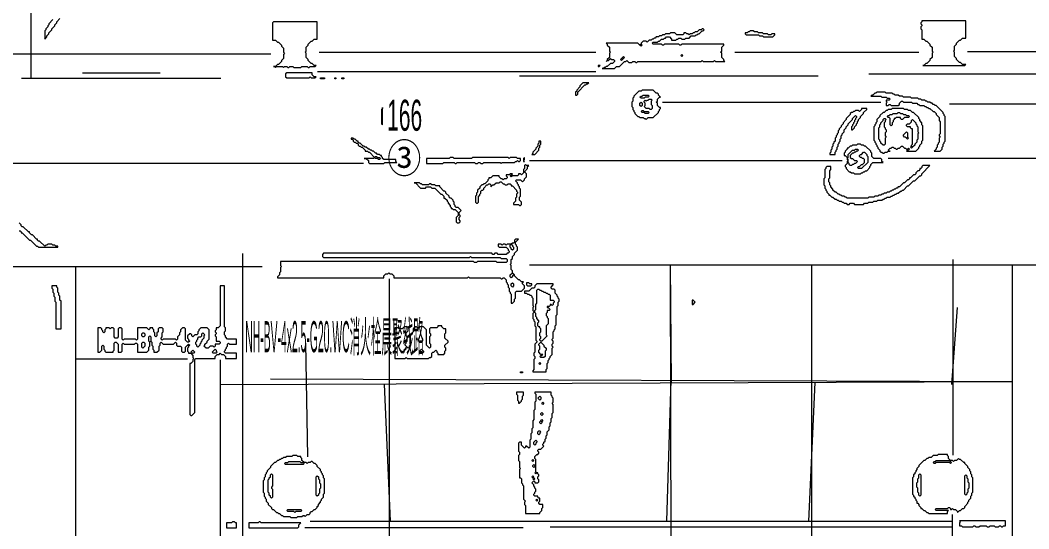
# Model space of a CAD drawing. Header units: millimetres. Extents: x 0 to 419, y 0 to 297.
# Drawn here: x 164.9 to 251.4, y 104.5 to 148.1 of the extents above; entities that cross this region are included whole.
import ezdxf

# ---------------------------------------------------------------- set-up
doc = ezdxf.new("R2010")
doc.units = ezdxf.units.MM
for name, color, linetype, lineweight in [('PAGE_001_OCR_TEXT', 6, 'CONTINUOUS', 0), ('PAGE_001_TRACE_CURVE', 6, 'CONTINUOUS', 0), ('PAGE_001_TRACE_STRAIGHT', 5, 'CONTINUOUS', 0), ('PAGE_001_TRACE_TEXT_SYMBOL', 6, 'CONTINUOUS', 0)]:
    doc.layers.add(name, color=color, linetype=linetype, lineweight=lineweight)
doc.styles.add('wqy-unicode', font='wqy-unicode')

msp = doc.modelspace()

# ---------------------------------------------------------------- linework, layer by layer
at = {"layer": 'PAGE_001_TRACE_CURVE', "color": 6}
msp.add_lwpolyline([(167.705, 148.185), (167.355, 147.835), (167.355, 147.747), (167.267, 147.659), (167.267, 147.572), (167.092, 147.397), (167.092, 147.309), (167.004, 147.222), (167.004, 146.521), (167.179, 146.696), (167.179, 146.784), (167.355, 146.959), (167.355, 147.046), (167.617, 147.309), (167.617, 147.397), (167.88, 147.659), (167.88, 147.747), (168.055, 147.922), (168.055, 148.01), (168.318, 148.273)], dxfattribs=at)
at = {"layer": 'PAGE_001_TRACE_STRAIGHT', "color": 5}
for p, q in [((165.806, 197.056), (165.806, 143.105)), ((190.538, 145.389), (214.285, 145.389)), ((226.204, 145.382), (241.968, 145.382)), ((246.157, 145.438), (266.669, 145.438)), ((164.108, 145.256), (186.389, 145.256)), ((170.244, 143.631), (176.9, 143.631)), ((190.403, 143.745), (214.284, 143.745)), ((165.02, 143.171), (182.1, 143.171)), ((207.727, 143.364), (233.338, 143.364)), ((237.693, 143.533), (269.378, 143.533)), ((219.985, 141.093), (238.729, 141.093)), ((244.597, 140.969), (279.148, 140.969)), ((136.568, 135.864), (194.361, 135.864)), ((208.59, 136.094), (235.4, 136.094)), ((239.341, 136.303), (267.814, 136.303)), ((183.964, 128.126), (183.964, 68.264)), ((244.903, 127.603), (244.903, 110.817)), ((151.153, 126.991), (185.658, 126.991)), ((169.648, 126.991), (169.648, 96.693)), ((208.596, 127.139), (272.794, 127.139)), ((220.648, 127.139), (220.725, 117.006)), ((220.656, 127.139), (220.764, 70.121)), ((232.763, 127.139), (232.763, 70.121)), ((249.97, 127.139), (249.97, 67.787)), ((196.537, 125.94), (196.537, 70.121)), ((244.804, 116.885), (245.289, 123.488)), ((189.387, 120.422), (189.534, 110.656)), ((169.648, 119.074), (179.254, 119.074)), ((182.066, 118.995), (182.066, 68.264)), ((182.066, 116.86), (249.97, 117.117)), ((186.358, 117.371), (249.97, 117.116)), ((196.108, 116.913), (196.631, 105.134)), ((220.369, 105.134), (220.726, 117.233)), ((232.545, 105.134), (233.077, 117.053)), ((244.827, 105.709), (244.827, 75.581)), ((189.773, 105.134), (244.827, 105.134)), ((189.308, 104.602), (208.027, 104.602)), ((210.354, 104.655), (244.827, 104.655))]:
    msp.add_line(p, q, dxfattribs=at)
at = {"layer": 'PAGE_001_TRACE_TEXT_SYMBOL', "color": 6}
for points in [[(186.621, 148.01), (186.533, 147.922), (186.533, 146.433), (186.796, 146.433), (186.971, 146.258), (187.059, 146.258), (187.321, 145.995), (187.321, 145.908), (187.497, 145.733), (187.497, 145.382), (187.584, 145.295), (187.497, 145.207), (187.497, 144.857), (187.321, 144.682), (187.321, 144.594), (187.059, 144.331), (186.971, 144.331), (186.796, 144.156), (186.621, 144.156), (186.708, 144.156), (186.796, 144.069), (186.884, 144.156), (187.409, 144.156), (187.497, 144.069), (187.584, 144.156), (187.759, 144.156), (187.847, 144.069), (187.934, 144.069), (188.022, 144.156), (188.285, 144.156), (188.372, 144.069), (188.985, 144.069), (189.073, 144.156), (189.511, 144.156), (189.598, 144.069), (189.686, 144.069), (189.774, 144.156), (190.211, 144.156), (190.299, 144.244), (190.124, 144.244), (189.949, 144.419), (189.861, 144.419), (189.598, 144.682), (189.598, 144.769), (189.423, 144.944), (189.423, 145.295), (189.336, 145.382), (189.423, 145.47), (189.423, 145.82), (189.598, 145.995), (189.598, 146.083), (189.861, 146.346), (189.949, 146.346), (190.124, 146.521), (190.387, 146.521), (190.387, 148.01)], [(242.231, 148.097), (242.231, 148.01), (242.143, 147.922), (242.143, 147.835), (242.231, 147.747), (242.231, 147.659), (242.143, 147.572), (242.143, 147.397), (242.231, 147.309), (242.231, 146.521), (242.406, 146.521), (242.581, 146.346), (242.668, 146.346), (242.931, 146.083), (242.931, 145.995), (243.106, 145.82), (243.106, 145.47), (243.194, 145.382), (243.106, 145.295), (243.106, 144.944), (242.931, 144.769), (242.931, 144.682), (242.668, 144.419), (242.581, 144.419), (242.406, 144.244), (242.318, 144.244), (245.909, 144.244), (245.996, 144.331), (245.734, 144.331), (245.558, 144.507), (245.471, 144.507), (245.208, 144.769), (245.208, 144.857), (245.033, 145.032), (245.033, 145.382), (244.945, 145.47), (245.033, 145.558), (245.033, 145.908), (245.208, 146.083), (245.208, 146.171), (245.471, 146.433), (245.558, 146.433), (245.734, 146.608), (245.996, 146.608), (245.996, 148.097)], [(227.518, 147.222), (227.431, 147.134), (227.343, 147.134), (227.255, 147.046), (227.08, 147.046), (227.08, 146.959), (227.168, 146.871), (228.219, 146.871), (228.306, 146.784), (228.569, 146.784), (228.657, 146.696), (229.445, 146.696), (229.62, 146.871), (229.62, 146.959), (229.357, 146.959), (229.27, 146.871), (229.094, 146.871), (229.007, 146.959), (228.657, 146.959), (228.569, 147.046), (228.219, 147.046), (228.131, 147.134), (227.868, 147.134), (227.781, 147.222)], [(218.06, 145.995), (218.148, 146.083), (218.235, 145.995), (218.148, 145.908)], [(216.396, 144.769), (216.484, 144.857), (216.571, 144.769), (216.484, 144.682)], [(216.484, 144.857), (216.571, 144.944), (216.659, 144.857), (216.571, 144.769)], [(216.571, 144.944), (216.659, 145.032), (216.746, 144.944), (216.659, 144.857)], [(221.563, 145.12), (221.651, 145.207), (221.738, 145.12), (221.651, 145.032)], [(187.759, 143.631), (187.672, 143.543), (187.672, 143.28), (187.759, 143.193), (189.686, 143.193), (189.774, 143.28), (189.861, 143.193), (190.211, 143.193), (190.299, 143.28), (190.124, 143.28), (189.949, 143.456), (189.949, 143.631)], [(214.47, 144.244), (214.47, 144.156), (214.557, 144.156), (214.645, 144.244)], [(190.649, 143.193), (191, 143.193), (191, 143.105), (190.649, 143.105)], [(191.875, 143.193), (191.963, 143.193), (191.963, 143.105), (191.875, 143.105)], [(192.488, 143.193), (192.664, 143.193), (192.664, 143.105), (192.488, 143.105)], [(213.156, 142.755), (212.893, 142.492), (212.893, 142.405), (212.63, 142.142), (212.63, 142.054), (212.543, 141.967), (212.543, 141.704), (212.63, 141.704), (212.718, 141.792), (212.718, 141.967), (213.331, 142.58), (213.419, 142.58), (213.506, 142.667), (213.594, 142.667), (213.681, 142.755)], [(218.235, 142.142), (218.148, 142.054), (217.972, 142.054), (217.535, 141.616), (217.535, 141.529), (217.447, 141.441), (217.447, 141.179), (217.359, 141.091), (217.359, 140.741), (217.447, 140.653), (217.447, 140.478), (217.535, 140.39), (217.535, 140.303), (217.622, 140.215), (217.622, 140.128), (217.885, 139.865), (217.972, 139.865), (218.06, 139.777), (218.323, 139.777), (218.41, 139.69), (218.498, 139.69), (218.585, 139.602), (218.761, 139.777), (219.199, 139.777), (219.636, 140.215), (219.636, 140.303), (219.724, 140.39), (219.724, 140.478), (219.812, 140.565), (219.812, 140.653), (219.724, 140.653), (219.549, 140.828), (219.549, 141.003), (219.461, 141.091), (219.549, 141.179), (219.549, 141.354), (219.724, 141.529), (219.812, 141.529), (219.636, 141.704), (219.636, 141.792), (219.549, 141.879), (219.461, 141.879), (219.199, 142.142)], [(218.235, 141.616), (218.323, 141.704), (218.761, 141.704), (218.848, 141.616), (218.761, 141.529), (218.498, 141.529), (218.41, 141.441), (218.148, 141.441), (218.06, 141.529), (218.148, 141.616)], [(218.06, 141.003), (218.148, 141.091), (218.235, 141.003), (218.235, 140.828), (218.148, 140.741), (218.06, 140.828)], [(218.761, 141.266), (218.848, 141.354), (219.023, 141.354), (219.111, 141.266), (219.023, 141.179), (219.023, 140.916), (219.111, 140.828), (219.111, 140.565), (219.023, 140.478), (218.936, 140.478), (218.848, 140.565), (218.585, 140.565), (218.41, 140.741), (218.498, 140.828), (218.498, 141.003), (218.41, 141.091), (218.41, 141.179), (218.498, 141.266), (218.585, 141.179), (218.673, 141.266)], [(195.991, 140.653), (195.991, 140.565), (195.904, 140.478), (195.904, 139.252), (195.991, 139.164)], [(218.148, 140.303), (218.235, 140.39), (218.323, 140.39), (218.41, 140.303), (218.323, 140.215), (218.235, 140.215)], [(218.41, 140.215), (218.498, 140.303), (218.761, 140.303), (218.848, 140.215), (218.761, 140.128), (218.498, 140.128)], [(240.129, 140.128), (240.216, 140.215), (240.304, 140.215), (240.392, 140.128), (240.567, 140.128), (240.654, 140.04), (240.829, 140.04), (240.917, 139.952), (241.092, 139.952), (241.18, 139.865), (241.092, 139.777), (240.742, 139.777), (240.567, 139.602), (240.479, 139.602), (240.392, 139.69), (240.392, 139.777), (240.041, 139.777), (239.954, 139.69), (239.866, 139.69), (239.866, 139.602), (239.778, 139.515), (239.778, 139.427), (239.691, 139.339), (239.691, 139.164), (239.603, 139.077), (239.516, 139.164), (239.516, 139.69), (239.428, 139.777), (239.341, 139.777), (239.253, 139.865), (239.341, 139.952), (239.428, 139.952), (239.516, 140.04), (239.691, 140.04), (239.778, 140.128)], [(238.903, 139.602), (238.99, 139.69), (239.078, 139.69), (239.165, 139.602), (239.078, 139.515), (239.078, 139.427), (238.99, 139.339), (238.99, 138.989), (239.078, 138.901), (239.078, 138.814), (239.165, 138.726), (239.165, 138.551), (239.078, 138.464), (239.078, 138.201), (239.165, 138.113), (239.078, 138.026), (239.078, 137.5), (238.99, 137.413), (238.903, 137.413), (238.728, 137.588), (238.728, 137.675), (238.64, 137.763), (238.64, 137.851), (238.552, 137.938), (238.552, 138.901), (238.64, 138.989), (238.64, 139.164), (238.728, 139.252), (238.728, 139.339), (238.903, 139.515)], [(241.355, 139.515), (241.442, 139.602), (241.705, 139.339), (241.705, 139.252), (241.793, 139.164), (241.793, 139.077), (241.88, 138.989), (241.88, 138.551), (241.968, 138.464), (241.88, 138.376), (241.88, 137.938), (241.793, 137.851), (241.793, 137.675), (241.618, 137.5), (241.618, 137.413), (241.442, 137.237), (241.355, 137.325), (241.355, 137.413), (241.442, 137.5), (241.442, 138.814), (241.355, 138.814), (241.267, 138.901), (241.267, 138.989), (241.005, 138.989), (240.917, 139.077), (240.917, 139.164), (241.005, 139.252), (241.18, 139.252), (241.355, 139.427)], [(240.917, 138.551), (241.005, 138.464), (241.005, 138.113), (240.917, 138.026), (240.829, 138.113), (240.742, 138.113), (240.654, 138.201), (240.654, 138.288)], [(193.277, 138.026), (193.277, 137.938), (193.364, 137.938), (193.452, 137.851), (193.452, 137.763), (193.539, 137.675), (193.627, 137.675), (193.714, 137.588), (193.802, 137.588), (193.89, 137.5), (193.89, 137.413), (193.977, 137.325), (194.065, 137.325), (194.152, 137.237), (194.24, 137.237), (194.503, 136.975), (194.503, 136.887), (194.678, 136.887), (194.765, 136.8), (194.853, 136.8), (195.291, 136.362), (195.203, 136.274), (194.415, 136.274), (194.59, 136.274), (194.765, 136.099), (194.765, 135.924), (194.853, 135.836), (196.079, 135.836), (196.166, 135.924), (197.217, 135.924), (197.13, 136.011), (197.13, 136.187), (196.079, 136.187), (195.991, 136.274), (195.991, 136.362), (195.904, 136.449), (195.904, 136.537), (195.816, 136.537), (195.729, 136.624), (195.553, 136.624), (195.466, 136.712), (195.378, 136.712), (195.203, 136.887), (195.116, 136.887), (195.028, 136.975), (194.94, 136.975), (194.853, 137.062), (194.765, 137.062), (194.59, 137.237), (194.503, 137.237), (194.415, 137.325), (194.327, 137.325), (194.065, 137.588), (193.977, 137.588), (193.89, 137.675), (193.89, 137.763), (193.802, 137.763), (193.627, 137.938), (193.539, 137.938), (193.452, 138.026)], [(209.39, 137.763), (209.39, 137.588), (209.303, 137.5), (209.303, 137.325), (209.127, 137.15), (209.127, 137.062), (208.865, 136.8), (208.865, 136.712), (208.777, 136.624), (209.04, 136.624), (209.39, 136.975), (209.39, 137.15), (209.478, 137.237), (209.478, 137.413), (209.565, 137.5), (209.565, 137.763)], [(240.917, 138.026), (241.005, 138.113), (241.092, 138.026), (241.005, 137.938)], [(236.713, 137.5), (236.626, 137.413), (236.276, 137.413), (236.188, 137.325), (236.1, 137.325), (235.925, 137.15), (235.838, 137.15), (235.838, 137.062), (235.662, 136.887), (235.662, 136.8), (235.575, 136.712), (235.575, 136.537), (235.662, 136.537), (235.838, 136.362), (235.838, 136.187), (235.925, 136.099), (235.838, 136.011), (235.838, 135.836), (235.662, 135.661), (235.662, 135.573), (235.75, 135.486), (235.75, 135.398), (236.013, 135.136), (236.1, 135.136), (236.188, 135.048), (236.363, 135.048), (236.451, 134.96), (236.976, 134.96), (237.064, 135.048), (237.151, 135.048), (237.239, 135.136), (237.326, 135.136), (237.414, 135.223), (237.502, 135.223), (237.764, 135.486), (237.764, 135.573), (237.852, 135.661), (237.852, 135.749), (238.027, 135.924), (238.903, 135.924), (238.815, 136.011), (238.815, 136.187), (238.728, 136.274), (238.115, 136.274), (237.939, 136.449), (237.939, 136.712), (237.852, 136.8), (237.852, 136.887), (237.414, 137.325), (237.326, 137.325), (237.239, 137.413), (237.064, 137.413), (236.976, 137.5)], [(236.451, 136.975), (236.538, 137.062), (236.713, 137.062), (236.801, 136.975), (236.713, 136.887), (236.626, 136.887), (236.538, 136.8), (236.451, 136.8), (236.363, 136.712), (236.276, 136.712), (236.1, 136.537), (236.1, 136.362), (236.188, 136.274), (236.276, 136.274), (236.451, 136.099), (236.626, 136.099), (236.713, 136.011), (236.538, 135.836), (236.451, 135.836), (236.363, 135.749), (236.276, 135.749), (236.188, 135.661), (236.1, 135.661), (236.013, 135.749), (236.013, 135.836), (235.925, 135.924), (235.925, 136.187), (235.838, 136.274), (235.925, 136.362), (235.925, 136.624), (236.276, 136.975)], [(237.239, 136.8), (237.326, 136.8), (237.502, 136.624), (237.502, 136.537), (237.589, 136.449), (237.589, 135.924), (237.064, 135.398), (236.801, 135.398), (236.713, 135.486), (236.801, 135.573), (236.889, 135.573), (237.064, 135.749), (237.151, 135.749), (237.326, 135.924), (237.326, 136.187), (237.239, 136.274), (237.151, 136.274), (237.064, 136.362), (236.976, 136.362), (236.889, 136.449), (236.889, 136.537), (236.976, 136.624), (237.064, 136.624)], [(241.005, 137.062), (241.092, 137.15), (241.18, 137.062), (241.092, 136.975)], [(241.267, 137.237), (241.355, 137.325), (241.442, 137.237), (241.355, 137.15)], [(195.291, 136.362), (195.378, 136.449), (195.466, 136.449), (195.553, 136.362), (195.466, 136.274), (195.378, 136.274)], [(195.553, 136.274), (195.641, 136.362), (195.729, 136.362), (195.816, 136.274), (195.729, 136.187), (195.641, 136.187)], [(201.771, 136.362), (201.684, 136.274), (199.757, 136.274), (199.757, 135.836), (201.158, 135.836), (201.246, 135.924), (202.122, 135.924), (202.209, 135.836), (202.297, 135.836), (202.384, 135.924), (203.873, 135.924), (203.961, 135.836), (204.136, 135.836), (204.223, 135.924), (204.311, 135.924), (204.398, 135.836), (204.574, 135.836), (204.661, 135.924), (206.062, 135.924), (206.15, 135.836), (206.238, 135.924), (207.288, 135.924), (207.376, 136.011), (207.464, 136.011), (207.551, 136.099), (207.639, 136.011), (207.726, 136.011), (207.814, 136.099), (207.814, 136.274), (207.551, 136.274), (207.464, 136.362), (206.938, 136.362), (206.851, 136.274), (206.763, 136.362), (203.698, 136.362), (203.61, 136.274), (202.122, 136.274), (202.034, 136.362)], [(208.164, 136.362), (208.077, 136.274), (208.077, 136.011), (208.164, 136.011), (208.077, 136.099), (208.164, 136.187)], [(206.938, 134.785), (207.026, 134.873), (207.113, 134.785), (207.026, 134.698)], [(206.938, 128.83), (207.026, 128.917), (207.113, 128.83), (207.113, 128.742), (207.201, 128.655), (207.201, 128.479), (207.113, 128.392), (207.026, 128.479), (207.026, 128.567), (206.938, 128.655)], [(207.113, 126.465), (207.201, 126.378), (207.201, 126.29), (207.113, 126.202), (207.113, 126.115), (207.026, 126.027), (206.938, 126.115), (206.938, 126.29)], [(207.026, 125.502), (207.113, 125.589), (207.201, 125.502), (207.201, 125.327), (207.113, 125.239), (207.026, 125.327)], [(208.339, 125.589), (208.339, 125.414), (208.427, 125.327), (208.69, 125.327), (208.777, 125.414), (208.777, 125.502), (208.602, 125.502), (208.514, 125.589)], [(167.617, 125.327), (167.617, 125.151), (167.705, 125.064), (167.705, 124.801), (167.792, 124.714), (167.792, 124.451), (167.88, 124.363), (167.88, 124.013), (167.968, 123.925), (167.968, 121.648), (168.405, 121.648), (168.405, 124.013), (168.318, 124.1), (168.318, 124.451), (168.23, 124.538), (168.23, 124.714), (168.143, 124.801), (168.143, 125.151), (168.055, 125.239), (168.055, 125.327)], [(222.526, 124.1), (222.526, 123.75), (222.614, 123.75), (222.789, 123.925), (222.614, 124.1)], [(175.324, 121.21), (175.411, 121.298), (175.499, 121.298), (175.587, 121.21), (175.587, 121.035), (175.499, 120.948), (175.411, 120.948), (175.324, 121.035)], [(180.491, 121.21), (180.578, 121.298), (180.753, 121.123), (180.666, 121.035), (180.666, 120.86), (180.491, 120.685), (180.491, 120.597), (180.403, 120.51), (180.403, 120.422), (180.316, 120.335), (180.316, 120.247), (180.14, 120.072), (180.053, 120.159), (180.053, 120.247), (179.965, 120.335), (179.965, 120.51), (180.053, 120.597), (180.053, 120.685), (180.14, 120.772), (180.14, 120.86), (180.228, 120.948), (180.403, 120.948), (180.491, 121.035)], [(175.324, 120.422), (175.411, 120.51), (175.499, 120.51), (175.587, 120.422), (175.587, 120.159), (175.411, 119.984), (175.324, 120.072)], [(175.937, 120.948), (176.024, 121.035), (176.112, 120.948), (176.112, 120.597), (176.024, 120.51), (175.937, 120.597)], [(179.265, 120.247), (179.352, 120.335), (179.44, 120.247), (179.352, 120.159)], [(209.565, 120.51), (209.828, 120.247), (209.828, 120.159), (210.003, 119.984), (210.003, 119.809), (209.916, 119.722), (209.916, 119.284), (209.828, 119.196), (209.565, 119.196), (209.478, 119.284), (209.565, 119.371), (209.653, 119.371), (209.74, 119.459), (209.565, 119.459), (209.39, 119.634), (209.39, 119.809), (209.478, 119.897), (209.478, 120.159), (209.39, 120.247), (209.39, 120.335)], [(179.703, 119.809), (179.878, 119.634), (179.79, 119.546), (179.615, 119.546), (179.527, 119.634)], [(181.629, 119.897), (181.717, 119.809), (181.717, 119.722), (181.804, 119.634), (181.717, 119.546), (181.454, 119.546), (181.366, 119.634)], [(197.042, 119.634), (197.13, 119.722), (197.217, 119.634), (197.13, 119.546)], [(197.655, 119.634), (197.743, 119.722), (197.83, 119.634), (197.743, 119.546)], [(198.531, 119.634), (198.619, 119.722), (198.706, 119.634), (198.619, 119.546)], [(199.319, 119.897), (199.494, 119.722), (199.494, 119.634), (199.407, 119.546), (199.232, 119.546), (199.144, 119.634), (199.144, 119.722)], [(209.39, 118.671), (209.478, 118.758), (209.565, 118.671), (209.478, 118.583)], [(207.814, 117.97), (207.989, 117.97), (207.989, 117.882), (207.814, 117.882)], [(207.464, 116.218), (207.464, 116.043), (207.551, 115.956), (207.551, 115.518), (207.639, 115.43), (207.639, 115.255), (207.726, 115.255), (207.901, 115.43), (207.901, 115.518), (207.989, 115.605), (207.989, 115.868), (208.077, 115.956), (208.077, 116.218)], [(209.478, 115.868), (209.565, 115.78), (209.565, 115.605), (209.478, 115.518), (209.303, 115.693)], [(209.653, 115.255), (209.74, 115.343), (209.828, 115.255), (209.74, 115.167)], [(209.565, 114.379), (209.653, 114.467), (209.74, 114.379), (209.74, 114.292), (209.653, 114.204), (209.565, 114.292)], [(209.478, 113.679), (209.565, 113.766), (209.653, 113.679), (209.653, 113.591), (209.565, 113.503), (209.478, 113.591)], [(209.565, 113.766), (209.653, 113.854), (209.74, 113.766), (209.653, 113.679)], [(209.303, 112.803), (209.39, 112.89), (209.478, 112.89), (209.565, 112.803), (209.478, 112.715), (209.478, 112.628), (209.39, 112.54), (209.303, 112.628)], [(209.127, 112.102), (209.215, 112.014), (209.215, 111.927), (209.127, 111.839), (209.127, 111.752), (209.04, 111.664), (208.952, 111.752), (208.952, 111.927)], [(187.847, 110.175), (187.934, 110.263), (188.898, 110.263), (188.985, 110.175), (189.161, 110.175), (189.248, 110.088), (189.161, 110), (187.672, 110), (187.584, 110.088), (187.672, 110.175)], [(208.777, 110.35), (208.865, 110.438), (208.952, 110.35), (208.865, 110.263)], [(208.865, 109.913), (208.952, 110), (209.04, 109.913), (209.04, 109.825), (208.952, 109.737), (208.865, 109.825)], [(243.194, 110.175), (243.281, 110.263), (243.369, 110.263), (243.457, 110.175), (243.369, 110.088), (243.281, 110.088)], [(243.369, 110.263), (243.457, 110.35), (244.595, 110.35), (244.683, 110.263), (244.595, 110.175), (243.457, 110.175)], [(244.595, 110.175), (244.683, 110.263), (244.77, 110.175), (244.683, 110.088)], [(186.358, 109.124), (186.446, 109.212), (186.533, 109.124), (186.533, 108.161), (186.446, 108.073), (186.446, 107.986), (186.533, 107.898), (186.533, 107.198), (186.446, 107.11), (186.358, 107.198), (186.358, 107.285), (186.271, 107.373), (186.271, 107.548), (186.183, 107.636), (186.183, 108.686), (186.271, 108.774), (186.271, 108.862), (186.358, 108.949)], [(190.299, 108.949), (190.387, 109.037), (190.474, 108.949), (190.474, 108.774), (190.562, 108.686), (190.562, 108.424), (190.649, 108.336), (190.649, 107.986), (190.562, 107.898), (190.562, 107.548), (190.474, 107.46), (190.474, 107.373), (190.387, 107.285), (190.299, 107.373)], [(208.777, 108.949), (208.865, 109.037), (208.952, 108.949), (208.865, 108.862)], [(209.04, 109.3), (209.127, 109.387), (209.215, 109.3), (209.127, 109.212)], [(241.968, 109.124), (242.055, 109.212), (242.143, 109.124), (242.143, 107.373), (242.055, 107.285), (241.968, 107.373), (241.968, 107.548), (241.88, 107.636), (241.88, 107.986), (241.793, 108.073), (241.793, 108.424), (241.88, 108.511), (241.88, 108.774), (241.968, 108.862)], [(245.909, 109.037), (245.996, 109.124), (246.084, 109.037), (246.084, 108.862), (246.171, 108.774), (246.171, 108.511), (246.259, 108.424), (246.259, 107.986), (246.171, 107.898), (246.171, 107.636), (246.084, 107.548), (246.084, 107.46), (245.996, 107.373), (245.909, 107.46)], [(208.865, 108.774), (208.952, 108.862), (209.04, 108.774), (208.952, 108.686)], [(209.127, 106.935), (209.215, 107.022), (209.303, 106.935), (209.215, 106.847)], [(187.759, 106.059), (187.847, 106.147), (188.985, 106.147), (189.073, 106.059), (188.985, 105.971), (188.548, 105.971), (188.46, 105.884), (188.372, 105.971), (187.847, 105.971)], [(183.118, 105.096), (183.03, 105.008), (182.592, 105.008), (182.592, 104.57), (183.468, 104.57), (183.468, 105.008), (183.381, 105.008), (183.293, 105.096)], [(185.395, 105.096), (185.307, 105.008), (184.519, 105.008), (184.519, 104.57), (188.723, 104.57), (188.81, 104.658), (188.81, 104.833), (188.985, 105.008), (185.57, 105.008), (185.482, 105.096)], [(245.471, 105.183), (245.558, 105.096), (245.471, 105.008), (245.471, 104.745), (245.646, 104.745), (245.734, 104.658), (246.609, 104.658), (246.697, 104.745), (246.784, 104.745), (246.872, 104.658), (247.135, 104.658), (247.222, 104.745), (247.748, 104.745), (247.835, 104.658), (248.01, 104.658), (248.098, 104.745), (248.448, 104.745), (248.536, 104.658), (248.799, 104.658), (248.886, 104.745), (248.974, 104.745), (249.061, 104.658), (249.149, 104.658), (249.237, 104.745), (249.412, 104.745), (249.412, 105.183)]]:
    msp.add_lwpolyline(points, close=True, dxfattribs=at)
for points in [[(223.402, 147.397), (223.315, 147.309), (223.139, 147.309), (222.964, 147.134), (222.789, 147.134), (222.701, 147.046), (222.614, 147.046), (222.526, 146.959), (222.351, 146.959), (222.264, 146.871), (222.176, 146.959), (222.088, 146.959), (222.001, 147.046), (221.826, 147.046), (221.826, 146.959), (221.738, 146.871), (221.213, 146.871), (221.038, 147.046), (220.687, 147.046), (220.6, 146.959), (220.249, 146.959), (220.162, 146.871), (219.987, 146.871), (219.899, 146.784), (219.724, 146.784), (219.636, 146.696), (219.461, 146.696), (219.374, 146.608), (219.286, 146.608), (219.199, 146.521), (219.111, 146.521), (219.023, 146.433), (218.848, 146.433), (218.673, 146.258), (218.585, 146.346), (218.323, 146.346), (218.148, 146.171), (218.148, 146.083), (218.06, 145.995), (217.885, 146.171), (215.17, 146.171), (215.258, 146.083), (215.258, 145.995), (215.433, 145.82), (215.433, 145.47), (215.52, 145.382), (215.433, 145.295), (215.433, 144.944), (215.258, 144.769), (215.258, 144.682), (215.17, 144.594), (215.258, 144.682), (215.345, 144.682), (215.52, 144.857), (215.608, 144.769), (215.783, 144.769), (215.871, 144.682), (215.871, 144.594), (215.696, 144.419), (215.52, 144.419), (215.258, 144.156), (215.17, 144.156), (215.083, 144.069), (214.995, 144.069)], [(222.439, 146.784), (222.789, 146.784), (222.877, 146.871), (222.964, 146.871), (223.052, 146.959), (223.139, 146.959), (223.402, 147.222), (223.49, 147.222), (223.577, 147.309), (223.49, 147.397), (223.402, 147.397)], [(214.995, 144.069), (214.907, 143.981), (214.82, 143.981), (215.871, 143.981), (216.046, 144.156), (216.309, 144.156), (216.746, 144.594), (216.834, 144.594), (216.922, 144.682), (217.097, 144.507), (217.359, 144.507), (217.447, 144.594), (217.622, 144.594), (217.71, 144.507), (217.797, 144.507), (217.885, 144.594), (223.315, 144.594), (223.402, 144.682), (223.49, 144.594), (224.365, 144.594), (224.453, 144.682), (224.541, 144.594), (225.329, 144.594), (225.241, 144.682), (225.241, 144.769), (225.066, 144.944), (225.066, 145.295), (224.978, 145.382), (225.066, 145.47), (225.066, 145.82), (225.241, 145.995), (225.241, 146.083), (221.651, 146.083), (221.563, 145.995), (221.475, 145.995), (221.388, 146.083), (220.162, 146.083), (220.074, 145.995), (219.987, 145.995), (219.899, 146.083), (219.199, 146.083), (219.111, 146.171), (219.199, 146.258), (219.549, 146.258), (219.636, 146.346), (219.724, 146.346), (219.899, 146.521), (220.074, 146.521), (220.162, 146.608), (220.249, 146.608), (220.337, 146.696), (220.6, 146.696), (220.775, 146.521), (220.775, 146.433), (221.125, 146.433), (221.213, 146.521), (221.3, 146.521), (221.388, 146.608), (221.563, 146.608), (221.651, 146.521), (221.913, 146.521), (222.001, 146.608), (222.264, 146.608), (222.439, 146.784)], [(238.377, 141.967), (238.29, 141.879), (238.202, 141.879), (238.027, 141.704), (237.939, 141.704), (237.852, 141.616), (238.728, 141.616), (238.815, 141.529), (239.165, 141.529), (239.253, 141.441), (239.428, 141.441), (239.516, 141.354), (239.428, 141.266), (239.165, 141.266), (239.165, 141.179), (239.253, 141.091), (239.165, 141.003), (239.165, 140.828), (239.341, 140.828), (239.428, 140.916), (239.516, 140.916), (239.603, 140.828), (240.216, 140.828), (240.304, 140.916), (240.304, 141.003), (240.479, 141.179), (240.567, 141.179), (240.654, 141.091), (241.355, 141.091), (241.442, 141.003), (241.793, 141.003), (241.88, 140.916), (241.968, 140.916), (242.055, 140.828), (242.406, 140.828), (242.493, 140.741), (242.581, 140.741), (242.668, 140.653), (242.756, 140.653), (242.844, 140.565), (242.931, 140.565), (243.194, 140.303), (243.281, 140.303), (243.457, 140.128), (243.457, 140.04), (243.719, 139.777), (243.719, 139.515), (243.807, 139.427), (243.807, 138.376), (243.719, 138.288), (243.719, 138.201), (243.807, 138.113), (243.719, 138.026), (243.719, 137.675), (243.632, 137.588), (243.632, 137.5), (243.544, 137.413), (243.544, 137.237), (243.457, 137.15), (243.457, 137.062), (243.281, 136.887), (243.807, 136.887), (243.982, 137.062), (243.982, 137.237)], [(243.982, 137.237), (244.07, 137.325), (244.07, 137.5), (244.157, 137.588), (244.157, 137.675), (244.245, 137.763), (244.245, 139.865), (244.157, 139.952), (244.157, 140.04), (244.07, 140.128), (244.07, 140.215), (243.457, 140.828), (243.369, 140.828), (243.281, 140.916), (243.194, 140.916), (243.106, 141.003), (243.019, 141.003), (242.931, 141.091), (242.756, 141.091), (242.668, 141.179), (242.581, 141.179), (242.493, 141.266), (242.231, 141.266), (242.143, 141.354), (241.968, 141.354), (241.88, 141.441), (241.355, 141.441), (241.267, 141.529), (240.654, 141.529), (240.567, 141.616), (240.304, 141.616), (240.216, 141.704), (239.954, 141.704), (239.866, 141.792), (239.778, 141.792), (239.691, 141.879), (239.165, 141.879), (239.078, 141.967), (238.377, 141.967)], [(237.064, 140.565), (237.064, 140.478), (236.889, 140.303), (236.801, 140.39), (236.538, 140.39), (236.451, 140.303), (236.363, 140.303), (236.276, 140.215), (236.188, 140.215), (236.1, 140.128), (236.1, 140.04), (235.75, 139.69), (235.75, 139.602), (235.487, 139.339), (235.487, 139.252), (235.312, 139.077), (235.312, 138.989), (235.137, 138.814), (235.137, 138.726), (235.049, 138.639), (235.049, 138.464), (234.962, 138.376), (234.962, 138.288), (234.874, 138.201), (234.874, 138.113), (234.787, 138.026), (234.787, 137.763), (234.699, 137.675), (234.699, 137.588), (234.612, 137.5), (234.612, 137.325), (234.524, 137.237), (234.524, 137.062), (234.436, 136.975), (234.436, 136.8), (234.349, 136.712), (234.349, 136.624), (234.787, 136.624), (234.787, 136.8), (234.874, 136.887), (234.874, 136.975), (234.962, 137.062), (234.962, 137.237), (235.049, 137.325), (235.049, 137.5), (235.137, 137.588), (235.137, 137.675), (235.225, 137.763), (235.225, 137.938), (235.312, 138.026), (235.312, 138.201), (235.4, 138.288), (235.4, 138.376), (235.575, 138.551), (235.575, 138.726), (235.75, 138.901), (235.75, 138.989), (235.925, 139.164), (235.925, 139.252), (236.276, 139.602), (236.276, 139.69), (236.538, 139.952), (236.626, 139.865), (236.626, 139.777)], [(236.626, 139.777), (236.538, 139.69), (236.538, 139.602), (236.451, 139.515), (236.451, 139.427), (236.363, 139.339), (236.363, 139.252), (236.276, 139.164), (236.276, 139.077), (236.188, 138.989), (236.188, 138.726), (236.276, 138.726), (236.451, 138.901), (236.451, 138.989), (236.626, 139.164), (236.626, 139.252), (236.713, 139.339), (236.713, 139.427), (236.801, 139.515), (236.801, 139.602), (236.976, 139.777), (236.976, 139.865), (237.239, 140.128), (237.239, 140.215), (237.502, 140.478), (237.502, 140.565), (237.064, 140.565)], [(239.691, 140.565), (239.603, 140.478), (239.341, 140.478), (239.253, 140.39), (239.165, 140.39), (238.99, 140.215), (238.903, 140.215), (238.64, 139.952), (238.64, 139.865), (238.377, 139.602), (238.377, 139.427), (238.29, 139.339), (238.29, 139.252), (238.202, 139.164), (238.202, 139.077), (238.115, 138.989), (238.115, 137.851), (238.202, 137.763), (238.202, 137.675), (238.29, 137.588), (238.29, 137.5), (238.377, 137.413), (238.377, 137.325), (238.465, 137.237), (238.465, 137.15), (238.64, 136.975), (238.64, 136.887), (238.728, 136.8), (238.815, 136.8), (238.903, 136.712), (238.99, 136.712), (239.078, 136.8), (239.253, 136.8), (239.341, 136.887), (239.516, 136.887), (239.428, 136.887), (239.341, 136.975), (239.516, 137.15), (239.603, 137.15), (239.691, 137.237), (239.778, 137.237), (239.866, 137.15), (239.954, 137.15), (240.041, 137.062), (240.129, 137.062), (240.216, 137.15), (240.304, 137.15), (240.479, 137.325), (240.567, 137.325), (240.742, 137.15), (240.829, 137.15), (241.005, 136.975), (240.917, 136.887), (241.705, 136.887), (241.968, 137.15), (241.968, 137.237), (242.055, 137.325), (242.055, 137.413), (242.231, 137.588), (242.231, 137.763), (242.318, 137.851), (242.318, 139.077), (242.231, 139.164), (242.231, 139.339)], [(242.231, 139.339), (242.055, 139.515), (242.055, 139.602), (241.968, 139.69), (241.968, 139.777), (241.53, 140.215), (241.442, 140.215), (241.267, 140.39), (241.092, 140.39), (241.005, 140.478), (240.742, 140.478), (240.654, 140.565), (239.691, 140.565)], [(208.252, 135.749), (208.164, 135.661), (208.164, 135.398), (208.077, 135.311), (208.077, 135.048), (207.901, 134.873), (207.814, 134.96), (207.639, 134.96), (207.639, 134.873), (207.551, 134.785), (207.113, 134.785), (207.026, 134.873), (207.113, 134.96), (206.938, 134.96), (206.851, 134.873), (206.588, 134.873), (206.588, 134.785), (206.675, 134.698), (206.675, 134.61), (206.588, 134.522), (206.413, 134.522), (206.325, 134.435), (206.238, 134.522), (206.15, 134.522), (205.975, 134.698), (205.975, 134.785), (205.449, 134.785), (205.274, 134.61), (205.099, 134.61), (205.099, 134.522), (205.011, 134.435), (205.011, 134.347), (204.749, 134.085), (204.661, 134.085), (204.574, 133.997), (204.486, 133.997), (204.311, 133.822), (204.311, 133.734), (204.136, 133.559), (204.136, 133.384), (204.048, 133.296), (204.048, 133.121), (203.961, 133.034), (203.961, 132.508), (204.048, 132.421), (204.136, 132.421), (204.223, 132.508), (204.223, 133.034), (204.311, 133.121), (204.311, 133.209), (204.398, 133.296), (204.398, 133.472), (204.486, 133.559), (204.574, 133.559), (204.661, 133.647), (204.661, 133.734), (204.924, 133.997), (205.011, 133.997), (205.099, 134.085), (205.187, 134.085), (205.274, 133.997), (205.274, 133.822), (205.449, 133.997), (205.537, 133.997)], [(205.537, 133.997), (205.712, 134.172), (205.975, 134.172), (206.062, 134.26), (206.15, 134.26), (206.325, 134.085), (206.413, 134.085), (206.5, 133.997), (206.675, 133.997), (206.763, 134.085), (206.938, 134.085), (207.026, 133.997), (207.026, 133.909), (207.113, 133.909), (207.464, 133.559), (207.464, 133.472), (207.551, 133.384), (207.551, 133.296), (207.464, 133.209), (207.464, 132.946), (207.376, 132.858), (207.376, 132.596), (207.201, 132.421), (207.201, 132.333), (207.639, 132.333), (207.726, 132.245), (207.814, 132.245), (207.901, 132.333), (207.901, 132.508), (207.726, 132.683), (207.726, 132.946), (207.814, 133.034), (207.814, 133.647), (207.726, 133.734), (207.726, 133.822), (207.639, 133.909), (207.639, 133.997), (207.551, 134.085), (207.551, 134.172), (207.376, 134.347), (207.464, 134.435), (207.814, 134.435), (207.989, 134.26), (208.164, 134.435), (208.164, 134.522), (208.339, 134.698), (208.339, 134.96), (208.164, 135.136), (208.427, 135.398), (208.427, 135.573), (208.514, 135.661), (208.339, 135.661), (208.252, 135.749)], [(234.436, 135.311), (234.436, 135.573), (234.086, 135.573), (233.999, 135.486), (233.999, 135.398), (233.911, 135.311), (233.911, 134.61), (233.823, 134.522), (233.823, 133.997), (233.911, 133.909), (233.911, 133.734), (233.999, 133.647), (233.999, 133.559), (234.086, 133.472), (234.086, 133.384), (234.261, 133.209), (234.261, 133.121), (234.349, 133.121), (234.524, 132.946), (234.612, 132.946), (234.787, 132.771), (234.874, 132.771), (234.962, 132.683), (235.049, 132.683), (235.137, 132.596), (235.312, 132.596), (235.4, 132.508), (235.487, 132.508), (235.575, 132.421), (235.75, 132.421), (235.838, 132.333), (236.013, 132.333), (236.1, 132.421), (236.363, 132.421), (236.451, 132.333), (237.239, 132.333), (237.326, 132.421), (237.589, 132.421), (237.677, 132.508), (238.027, 132.508), (238.115, 132.596), (238.377, 132.596), (238.465, 132.683), (238.815, 132.683), (238.903, 132.771), (238.99, 132.771), (239.078, 132.858), (239.165, 132.858), (239.253, 132.946), (239.516, 132.946), (239.603, 133.034), (239.691, 133.034), (239.778, 133.121), (239.866, 133.121), (239.954, 133.209), (240.041, 133.209), (240.129, 133.296), (240.216, 133.296), (240.392, 133.472), (240.479, 133.472), (240.567, 133.559), (240.654, 133.559), (241.005, 133.909), (241.092, 133.909)], [(242.318, 135.661), (242.231, 135.573), (242.231, 135.486), (242.143, 135.398), (242.055, 135.398), (242.055, 135.311), (241.968, 135.223), (241.88, 135.223), (241.705, 135.048), (241.705, 134.96), (241.618, 134.873), (241.53, 134.873), (241.267, 134.61), (241.18, 134.61), (241.18, 134.522), (241.092, 134.435), (241.005, 134.435), (240.742, 134.172), (240.654, 134.172), (240.304, 133.822), (240.216, 133.822), (240.129, 133.734), (240.041, 133.734), (239.954, 133.647), (239.866, 133.647), (239.778, 133.559), (239.691, 133.559), (239.603, 133.472), (239.516, 133.472), (239.428, 133.384), (239.253, 133.384), (239.165, 133.296), (238.99, 133.296), (238.903, 133.209), (238.815, 133.209), (238.728, 133.121), (238.552, 133.121), (238.465, 133.034), (238.202, 133.034), (238.115, 132.946), (237.677, 132.946), (237.589, 132.858), (235.838, 132.858), (235.75, 132.946), (235.662, 132.946), (235.575, 133.034), (235.4, 133.034), (235.312, 133.121), (235.225, 133.121), (235.137, 133.209), (235.049, 133.209), (234.874, 133.384), (234.787, 133.384), (234.612, 133.559), (234.612, 133.647), (234.436, 133.822), (234.436, 133.909), (234.349, 133.997), (234.349, 134.172), (234.261, 134.26), (234.261, 134.522), (234.349, 134.61), (234.349, 135.223), (234.436, 135.311)], [(241.092, 133.909), (241.53, 134.347), (241.618, 134.347), (242.055, 134.785), (242.143, 134.785), (242.231, 134.873), (242.231, 134.96), (242.931, 135.661), (242.318, 135.661)], [(198.706, 134.172), (198.794, 134.172), (199.232, 133.734), (199.669, 133.734), (199.757, 133.822), (200.107, 133.822), (200.195, 133.734), (200.458, 133.734), (200.983, 133.209), (201.071, 133.209), (201.246, 133.034), (201.246, 132.858), (201.333, 132.858), (201.509, 132.683), (201.509, 132.596), (201.596, 132.508), (201.596, 132.421), (201.771, 132.245), (201.771, 132.158), (201.859, 132.07), (201.859, 131.983), (201.946, 131.983), (202.034, 131.895), (202.209, 131.895), (202.472, 131.632), (202.472, 131.37), (202.297, 131.194), (202.297, 130.844), (202.384, 130.757), (202.559, 130.757), (202.647, 130.844), (202.647, 130.932), (202.559, 131.019), (202.559, 131.194), (202.647, 131.282), (202.647, 131.37), (202.559, 131.457), (202.559, 131.632), (202.735, 131.808), (202.472, 132.07), (202.297, 132.07), (202.209, 132.158), (202.209, 132.245), (202.122, 132.333), (202.122, 132.508), (202.034, 132.596), (202.034, 132.683), (201.859, 132.858), (201.771, 132.858), (201.684, 132.946), (201.684, 133.034), (201.421, 133.296), (201.421, 133.384), (201.333, 133.472), (201.246, 133.472), (200.895, 133.822), (200.895, 133.909), (200.545, 133.909), (200.458, 133.997), (200.195, 133.997), (200.107, 134.085), (200.02, 134.085), (199.932, 133.997), (199.407, 133.997)], [(199.407, 133.997), (199.319, 134.085), (199.232, 134.085), (199.144, 134.172), (198.706, 134.172)], [(165.953, 129.706), (165.866, 129.706), (165.691, 129.881), (165.691, 129.968), (165.603, 129.968), (165.165, 130.406), (165.078, 130.406), (164.99, 130.494), (164.99, 130.581), (164.815, 130.757)], [(164.815, 130.056), (164.902, 130.056), (164.99, 129.968), (164.99, 129.881), (165.078, 129.881), (165.691, 129.268), (165.778, 129.268), (166.304, 128.742), (166.391, 128.742), (166.479, 128.655), (168.143, 128.655), (168.143, 128.742), (167.968, 128.742), (167.88, 128.83), (167.705, 128.83), (167.617, 128.917), (167.267, 128.917), (167.179, 128.83), (167.092, 128.83), (167.004, 128.742), (166.566, 129.18), (166.479, 129.18), (166.391, 129.268), (166.391, 129.355), (166.304, 129.355), (165.953, 129.706)], [(207.376, 129.355), (207.288, 129.268), (207.288, 129.093), (207.201, 129.005), (207.113, 129.005), (207.026, 128.917), (206.675, 128.917), (206.588, 128.83), (206.5, 128.917), (206.325, 128.917), (206.238, 128.83), (206.15, 128.917), (205.887, 128.917), (205.887, 128.742), (205.975, 128.655), (206.588, 128.655), (206.763, 128.479), (206.763, 128.392), (206.851, 128.304), (206.851, 128.217), (206.763, 128.129), (206.675, 128.129), (206.588, 128.042), (205.887, 128.042), (205.8, 128.129), (205.624, 128.129), (205.537, 128.042), (205.449, 128.042), (205.362, 128.129), (190.912, 128.129), (190.824, 128.042), (190.824, 127.866), (190.912, 127.779), (203.435, 127.779), (203.523, 127.866), (203.61, 127.779), (206.062, 127.779), (206.15, 127.691), (206.588, 127.691), (206.675, 127.604), (206.675, 127.429), (206.588, 127.341), (205.8, 127.341), (205.712, 127.429), (204.136, 127.429), (204.048, 127.341), (203.873, 127.341), (203.785, 127.429), (187.234, 127.429), (187.234, 127.078), (187.321, 126.991), (187.234, 126.903), (187.234, 126.553), (187.146, 126.465), (187.146, 126.29), (186.971, 126.115), (186.971, 126.027), (196.079, 126.027), (196.079, 126.202), (196.254, 126.378), (196.429, 126.378), (196.517, 126.465), (196.604, 126.378), (196.779, 126.378)], [(196.779, 126.378), (196.955, 126.202), (196.955, 126.027), (203.26, 126.027), (203.348, 126.115), (203.435, 126.027), (206.062, 126.027), (206.15, 125.94), (206.238, 125.94), (206.325, 126.027), (206.413, 126.027), (206.588, 125.852), (206.588, 125.677), (206.675, 125.589), (206.675, 125.502), (206.763, 125.414), (206.763, 125.239), (206.851, 125.151), (206.851, 124.889), (206.938, 124.801), (206.938, 124.714), (207.026, 124.626), (207.026, 123.838), (207.113, 123.838), (207.288, 124.013), (207.288, 124.188), (207.376, 124.276), (207.376, 124.801), (207.464, 124.889), (207.901, 124.889), (208.164, 125.151), (208.164, 125.327), (207.989, 125.502), (207.989, 125.589), (208.077, 125.677), (207.901, 125.677), (207.726, 125.852), (207.639, 125.852), (207.288, 126.202), (207.288, 126.29), (207.113, 126.465), (207.113, 126.64), (207.026, 126.728), (207.026, 127.078), (206.938, 127.166), (207.026, 127.253), (207.026, 127.604), (207.113, 127.691), (207.113, 127.866), (207.288, 128.042), (207.288, 128.129), (207.551, 128.392), (207.551, 128.655), (207.464, 128.742), (207.464, 128.83), (207.376, 128.917), (207.376, 129.093), (207.639, 129.355), (207.376, 129.355)], [(209.215, 125.502), (209.04, 125.327), (209.04, 125.239), (208.952, 125.151), (208.777, 125.151), (208.514, 124.889), (208.164, 124.889), (208.164, 124.714), (208.339, 124.714), (208.427, 124.626), (208.514, 124.626), (208.602, 124.538), (208.69, 124.538), (208.777, 124.451), (208.777, 124.363), (208.865, 124.276), (208.865, 123.663), (208.952, 123.575), (208.865, 123.487), (208.865, 123.225), (208.952, 123.137), (208.952, 123.05), (208.865, 122.962), (208.865, 122.524), (208.952, 122.436), (208.952, 122.349), (209.04, 122.261), (209.04, 121.911), (209.127, 121.823), (209.127, 120.685), (209.215, 120.597), (209.215, 120.51), (209.04, 120.335), (209.04, 119.634), (208.952, 119.546), (208.952, 119.371), (209.04, 119.284), (209.04, 119.108), (208.952, 119.021), (208.952, 118.145), (208.865, 118.057), (208.865, 117.97), (210.003, 117.97), (210.003, 118.145), (210.091, 118.233), (210.091, 118.671), (210.178, 118.758), (210.178, 118.933), (210.266, 119.021), (210.266, 119.108), (210.354, 119.196), (210.354, 119.284), (210.529, 119.459), (210.529, 119.984), (210.616, 120.072), (210.529, 120.159), (210.529, 120.335), (210.616, 120.422), (210.616, 120.597), (210.529, 120.685), (210.529, 120.772), (210.616, 120.86), (210.616, 121.386), (210.704, 121.473)], [(210.704, 121.473), (210.704, 121.561), (210.791, 121.648), (210.791, 121.911), (210.879, 121.999), (210.879, 122.787), (210.967, 122.874), (210.967, 123.575), (211.054, 123.663), (211.054, 123.925), (211.142, 124.013), (211.142, 124.188), (211.054, 124.276), (211.054, 124.363), (210.967, 124.451), (210.967, 124.538), (210.791, 124.714), (210.791, 124.976), (210.704, 125.064), (210.529, 125.064), (210.441, 125.151), (210.441, 125.239), (210.616, 125.414), (210.616, 125.502), (209.215, 125.502)], [(182.067, 125.327), (182.067, 121.911), (181.892, 121.736), (181.717, 121.736), (181.717, 121.561), (181.629, 121.473), (181.629, 121.386), (181.717, 121.298), (181.717, 121.21), (181.629, 121.123), (181.629, 121.035), (181.717, 120.948), (181.717, 120.597), (181.979, 120.597), (182.067, 120.51), (182.067, 120.422), (181.979, 120.335), (181.629, 120.335), (181.629, 120.159), (181.542, 120.072), (181.454, 120.159), (181.191, 120.159), (181.016, 119.984), (180.841, 119.984), (180.666, 120.159), (180.753, 120.247), (180.753, 120.335), (180.929, 120.51), (180.929, 120.597), (181.104, 120.772), (181.104, 121.561), (180.929, 121.736), (180.403, 121.736), (180.228, 121.561), (180.228, 121.473), (180.14, 121.386), (180.14, 121.21), (180.053, 121.123), (179.878, 121.123), (179.703, 120.948), (179.615, 121.035), (179.615, 121.123), (179.527, 121.21), (179.44, 121.21), (179.265, 121.035), (179.265, 120.86), (179.352, 120.772), (179.352, 120.685), (179.44, 120.597), (179.352, 120.51), (179.265, 120.51), (179.089, 120.685), (179.089, 121.648), (179.002, 121.736), (178.827, 121.736), (178.652, 121.561), (178.652, 121.386), (178.564, 121.298), (178.564, 121.123), (178.389, 120.948), (178.389, 120.772), (178.301, 120.685), (178.214, 120.772), (177.163, 120.772)], [(179.703, 119.021), (179.703, 118.846), (179.527, 118.671), (179.44, 118.671), (179.44, 114.292), (179.527, 114.204), (179.615, 114.204), (179.878, 114.467), (179.878, 119.021), (179.965, 119.108), (181.629, 119.108), (181.629, 119.284), (181.804, 119.459), (181.979, 119.459), (182.067, 119.546), (182.155, 119.459), (182.33, 119.459), (182.505, 119.284), (182.505, 119.108), (183.468, 119.108), (183.468, 119.546), (182.505, 119.546), (182.417, 119.634), (182.417, 119.722), (182.505, 119.809), (182.505, 119.897), (182.592, 119.984), (182.592, 120.072), (182.68, 120.159), (182.68, 120.335), (182.768, 120.422), (182.855, 120.335), (183.468, 120.335), (183.468, 120.772), (182.68, 120.772), (182.505, 120.948), (182.505, 121.035), (182.417, 121.123), (182.417, 121.386), (182.505, 121.473), (182.505, 121.736), (182.417, 121.823), (182.417, 125.327), (182.067, 125.327)], [(209.215, 124.976), (209.303, 125.064), (209.39, 125.064), (209.478, 124.976), (209.565, 124.976), (209.653, 124.889), (209.74, 124.889), (209.828, 124.801), (209.916, 124.801), (210.003, 124.714), (210.091, 124.714), (210.178, 124.626), (210.266, 124.626), (210.354, 124.538), (210.354, 124.1), (210.616, 124.1), (210.704, 124.013), (210.704, 123.925), (210.616, 123.838), (210.616, 123.75), (210.529, 123.663), (210.441, 123.75), (210.354, 123.75), (210.354, 123.663), (210.266, 123.575), (210.091, 123.575), (210.091, 123.487), (210.178, 123.487), (210.354, 123.312), (210.266, 123.225), (210.091, 123.225), (210.091, 123.05), (210.003, 122.962), (210.003, 122.787), (210.091, 122.699), (210.091, 122.612), (210.178, 122.524), (210.178, 122.086), (210.003, 121.911), (210.003, 121.123), (210.091, 121.035), (209.653, 120.597), (209.565, 120.597), (209.478, 120.685), (209.478, 120.772), (209.565, 120.86), (209.565, 120.948), (209.478, 121.035), (209.478, 121.298), (209.565, 121.386), (209.565, 121.648), (209.478, 121.736), (209.478, 121.823), (209.39, 121.823), (209.303, 121.911), (209.303, 122.174), (209.39, 122.261), (209.39, 122.349), (209.215, 122.524), (209.215, 122.612), (209.127, 122.699), (209.127, 122.962), (209.04, 123.05), (209.04, 123.225)], [(209.04, 123.225), (209.127, 123.312), (209.127, 123.75), (209.215, 123.838), (209.215, 124.976)], [(177.163, 120.772), (177.075, 120.685), (176.988, 120.772), (176.988, 120.86), (177.075, 120.948), (177.075, 121.298), (177.163, 121.386), (177.163, 121.648), (177.075, 121.736), (176.813, 121.736), (176.725, 121.648), (176.725, 121.386), (176.637, 121.298), (176.637, 121.035), (176.55, 120.948), (176.462, 121.035), (176.462, 121.298), (176.375, 121.386), (176.375, 121.561), (176.287, 121.648), (176.287, 121.736), (176.024, 121.736), (176.024, 121.648), (175.937, 121.561), (175.762, 121.736), (174.973, 121.736), (174.973, 120.772), (174.886, 120.685), (174.798, 120.772), (173.835, 120.772), (173.747, 120.685), (173.66, 120.772), (173.66, 121.648), (173.572, 121.736), (173.397, 121.736), (173.31, 121.648), (173.31, 120.948), (173.222, 120.86), (173.047, 120.86), (172.959, 120.948), (172.959, 121.648), (172.872, 121.736), (172.697, 121.736), (172.609, 121.648), (172.521, 121.736), (172.259, 121.736), (172.259, 121.648), (172.171, 121.561), (172.171, 121.386), (172.084, 121.298), (171.996, 121.386), (171.996, 121.473), (171.908, 121.561), (171.908, 121.648), (171.821, 121.736), (171.558, 121.736), (171.558, 119.634), (171.733, 119.634), (171.908, 119.809), (171.908, 120.159), (171.996, 120.247), (172.084, 120.159), (172.084, 119.897), (172.171, 119.809)], [(200.72, 121.911), (200.72, 121.823), (200.633, 121.736), (200.107, 121.736), (200.02, 121.648), (200.02, 121.298), (200.107, 121.21), (200.107, 121.035), (200.02, 120.948), (200.02, 120.422), (200.107, 120.335), (200.107, 120.072), (200.02, 119.984), (199.757, 120.247), (199.757, 121.561), (199.494, 121.823), (199.144, 121.823), (199.056, 121.736), (198.969, 121.736), (198.881, 121.823), (198.794, 121.823), (198.619, 121.648), (198.619, 121.386), (198.531, 121.298), (198.531, 121.21), (198.356, 121.035), (198.356, 120.247), (198.268, 120.159), (198.268, 120.072), (198.181, 119.984), (197.918, 120.247), (197.918, 120.335), (198.006, 120.422), (198.006, 120.51), (198.093, 120.597), (198.093, 120.948), (198.006, 121.035), (198.006, 121.298), (198.181, 121.473), (198.181, 121.736), (198.093, 121.823), (197.83, 121.823), (197.655, 121.648), (197.393, 121.648), (197.305, 121.736), (197.042, 121.736), (197.042, 119.108), (197.918, 119.108), (198.006, 119.196), (198.093, 119.108), (199.932, 119.108), (200.02, 119.196), (200.107, 119.196), (200.195, 119.284), (200.195, 119.546), (200.282, 119.634), (200.37, 119.634), (200.545, 119.809), (200.633, 119.722), (200.633, 119.634), (200.72, 119.546), (200.72, 119.459), (201.246, 119.459), (201.333, 119.546)], [(201.333, 119.546), (201.333, 119.722), (201.421, 119.809), (201.421, 119.984), (201.333, 120.072), (201.333, 120.247), (201.596, 120.51), (201.596, 120.597), (201.333, 120.86), (201.333, 121.21), (201.421, 121.298), (201.421, 121.648), (201.246, 121.648), (201.071, 121.823), (201.071, 121.911), (200.72, 121.911)], [(172.171, 119.809), (172.171, 119.722), (172.259, 119.634), (172.872, 119.634), (172.872, 119.722), (172.959, 119.809), (172.959, 120.422), (173.047, 120.51), (173.134, 120.51), (173.31, 120.335), (173.31, 119.634), (173.572, 119.634), (173.66, 119.722), (173.66, 120.335), (173.747, 120.422), (173.835, 120.335), (174.711, 120.335), (174.798, 120.422), (174.886, 120.422), (174.973, 120.335), (174.973, 119.634), (175.762, 119.634), (175.937, 119.809), (175.937, 120.072), (176.024, 120.159), (176.024, 120.51), (176.112, 120.597), (176.2, 120.51), (176.2, 120.247), (176.287, 120.159), (176.287, 119.897), (176.375, 119.809), (176.375, 119.634), (176.637, 119.634), (176.813, 119.809), (176.813, 120.159), (176.9, 120.247), (176.9, 120.422), (176.988, 120.51), (177.163, 120.335), (178.039, 120.335), (178.214, 120.51), (178.301, 120.422), (178.301, 120.247), (178.389, 120.159), (178.652, 120.159), (178.739, 120.072), (178.739, 119.722), (178.827, 119.634), (179.002, 119.634), (179.089, 119.722), (179.089, 120.072), (179.265, 120.247), (179.352, 120.159), (179.352, 120.072), (179.265, 119.984), (179.265, 119.722), (179.352, 119.634), (179.352, 119.546), (179.527, 119.546), (179.703, 119.371), (179.703, 119.196), (179.79, 119.108), (179.703, 119.021)], [(209.04, 116.218), (209.04, 116.131), (209.127, 116.043), (209.127, 115.43), (209.04, 115.343), (209.04, 114.729), (208.952, 114.642), (208.952, 113.854), (208.865, 113.766), (208.865, 113.153), (208.777, 113.065), (208.777, 112.715), (208.69, 112.628), (208.69, 112.19), (208.602, 112.102), (208.602, 111.489), (208.514, 111.401), (208.339, 111.577), (208.252, 111.577), (208.252, 111.489), (208.164, 111.401), (207.901, 111.664), (207.901, 111.927), (207.726, 111.927), (207.639, 111.839), (207.639, 111.139), (207.726, 111.051), (207.726, 110.876), (207.639, 110.788), (207.639, 110.35), (207.726, 110.263), (207.726, 109.737), (207.814, 109.65), (207.726, 109.562), (207.726, 108.862), (207.814, 108.862), (207.901, 108.774), (207.901, 108.424), (207.989, 108.336), (207.989, 108.249), (208.077, 108.161), (208.077, 107.022), (208.252, 106.847), (208.164, 106.76), (208.164, 106.585), (208.252, 106.497), (208.252, 105.796), (209.478, 105.796), (209.478, 105.884), (209.653, 106.059), (209.653, 106.234), (209.74, 106.322), (209.74, 106.585), (209.478, 106.585), (209.39, 106.672), (209.39, 106.76), (209.478, 106.847), (209.478, 107.11), (209.39, 107.11), (209.303, 107.198), (209.303, 107.285), (209.04, 107.285), (208.952, 107.373), (208.952, 107.46)], [(208.952, 107.46), (209.04, 107.548), (209.04, 107.636), (209.127, 107.723), (209.127, 107.898), (209.04, 107.986), (209.04, 108.073), (208.952, 108.161), (208.952, 108.249), (208.777, 108.424), (208.952, 108.599), (209.04, 108.511), (209.04, 108.424), (209.303, 108.424), (209.39, 108.511), (209.39, 108.686), (209.303, 108.774), (209.303, 108.949), (209.39, 109.037), (209.39, 109.124), (209.303, 109.212), (209.303, 109.3), (209.215, 109.3), (209.127, 109.387), (209.127, 110.438), (209.04, 110.526), (209.04, 110.701), (209.215, 110.876), (209.303, 110.876), (209.39, 110.964), (209.39, 111.051), (209.303, 111.139), (209.303, 111.226), (209.39, 111.314), (209.565, 111.314), (209.828, 111.577), (209.74, 111.664), (209.74, 111.752), (209.828, 111.839), (209.828, 111.927), (209.916, 112.014), (209.916, 112.19), (210.003, 112.277), (210.003, 112.452), (210.091, 112.54), (210.091, 112.803), (210.266, 112.978), (210.266, 113.241), (210.354, 113.328), (210.354, 113.591), (210.441, 113.679), (210.441, 113.941), (210.529, 114.029), (210.529, 114.379), (210.616, 114.467), (210.616, 115.167), (210.529, 115.255), (210.616, 115.343), (210.616, 115.693), (210.529, 115.78), (210.529, 115.868), (210.441, 115.956), (210.441, 116.218), (209.04, 116.218)], [(188.285, 110.788), (188.197, 110.701), (187.759, 110.701), (187.672, 110.613), (187.497, 110.613), (187.409, 110.526), (187.321, 110.526), (187.234, 110.438), (187.146, 110.438), (187.059, 110.35), (186.971, 110.35), (186.796, 110.175), (186.708, 110.175), (186.358, 109.825), (186.358, 109.737), (186.095, 109.475), (186.095, 109.387), (186.008, 109.3), (186.008, 109.212), (185.92, 109.124), (185.92, 108.949), (185.833, 108.862), (185.833, 108.686), (185.745, 108.599), (185.745, 107.636), (185.833, 107.548), (185.833, 107.285), (185.92, 107.198), (185.92, 107.11), (186.008, 107.022), (186.008, 106.847), (186.183, 106.672), (186.183, 106.585), (186.446, 106.322), (186.446, 106.234), (186.533, 106.147), (186.621, 106.147), (186.884, 105.884), (186.971, 105.884), (187.059, 105.796), (187.146, 105.796), (187.321, 105.621), (187.409, 105.621), (187.497, 105.534), (188.022, 105.534), (188.11, 105.446), (188.635, 105.446), (188.723, 105.534), (189.073, 105.534), (189.161, 105.621), (189.248, 105.621), (189.336, 105.534), (189.511, 105.709), (189.686, 105.709), (189.774, 105.796), (189.774, 105.884), (189.861, 105.971), (189.949, 105.971), (190.124, 106.147), (190.211, 106.147), (190.387, 106.322), (190.387, 106.409), (190.474, 106.497), (190.474, 106.585)], [(190.474, 106.585), (190.649, 106.76), (190.649, 106.847), (190.737, 106.935), (190.737, 107.022), (190.912, 107.198), (190.912, 107.46), (191, 107.548), (191, 108.774), (190.912, 108.862), (190.912, 109.037), (190.824, 109.124), (190.824, 109.212), (190.737, 109.3), (190.737, 109.387), (190.649, 109.475), (190.649, 109.562), (190.387, 109.825), (190.387, 109.913), (190.211, 110.088), (190.124, 110.088), (189.949, 110.263), (189.861, 110.263), (189.774, 110.175), (189.598, 110.175), (189.511, 110.088), (189.423, 110.175), (189.248, 110.175), (189.073, 110.35), (189.073, 110.526), (188.985, 110.613), (188.985, 110.701), (188.723, 110.701), (188.635, 110.788), (188.285, 110.788)], [(243.632, 110.876), (243.544, 110.788), (243.194, 110.788), (243.019, 110.613), (242.844, 110.613), (242.756, 110.526), (242.668, 110.526), (242.493, 110.35), (242.406, 110.35), (241.968, 109.913), (241.968, 109.825), (241.793, 109.65), (241.793, 109.562), (241.705, 109.475), (241.705, 109.387), (241.618, 109.3), (241.618, 109.212), (241.53, 109.124), (241.53, 108.949), (241.442, 108.862), (241.442, 107.46), (241.53, 107.373), (241.53, 107.285), (241.618, 107.198), (241.618, 107.11), (241.705, 107.022), (241.705, 106.935), (241.793, 106.847), (241.793, 106.672), (241.88, 106.672), (241.968, 106.585), (241.968, 106.497), (242.143, 106.322), (242.143, 106.234), (242.231, 106.234), (242.406, 106.059), (242.493, 106.059), (242.668, 105.884), (242.756, 105.884), (242.844, 105.796), (244.42, 105.796), (244.42, 105.971), (244.507, 106.059), (243.457, 106.059), (243.369, 106.147), (243.457, 106.234), (244.42, 106.234), (244.507, 106.322), (244.595, 106.322), (244.683, 106.234), (244.683, 106.147), (244.77, 106.147), (244.858, 106.234), (244.945, 106.147), (245.121, 106.147), (245.296, 105.971), (245.296, 105.884), (245.471, 106.059), (245.558, 106.059), (245.734, 106.234), (245.821, 106.234), (245.909, 106.322), (245.909, 106.409), (246.171, 106.672)], [(246.171, 106.672), (246.171, 106.76), (246.259, 106.847), (246.259, 106.935), (246.434, 107.11), (246.434, 107.285), (246.522, 107.373), (246.522, 107.548), (246.609, 107.636), (246.609, 108.862), (246.522, 108.949), (246.522, 109.124), (246.434, 109.212), (246.434, 109.387), (246.347, 109.475), (246.347, 109.562), (246.171, 109.737), (246.171, 109.825), (245.909, 110.088), (245.909, 110.175), (245.821, 110.175), (245.558, 110.438), (245.471, 110.438), (245.383, 110.526), (245.208, 110.35), (245.033, 110.35), (244.945, 110.263), (244.858, 110.35), (244.683, 110.35), (244.507, 110.526), (244.507, 110.701), (244.42, 110.788), (244.42, 110.876), (243.632, 110.876)]]:
    msp.add_lwpolyline(points, dxfattribs=at)

# ---------------------------------------------------------------- texts
at = {"layer": 'PAGE_001_OCR_TEXT', "color": 6, "style": 'wqy-unicode'}
for s, height, width, p in [('166', 2.6642, 0.504321, (196.378, 138.649)), ('③', 2.528, 0.852161, (196.373, 135.031)), ('NH-BV-4x2.5-G20.WC消火栓晨聚线路', 2.66418, 0.25, (184.202, 119.644))]:
    msp.add_text(s, height=height, dxfattribs=dict(at, width=width)).set_placement(p)

doc.saveas('drawing.dxf')
